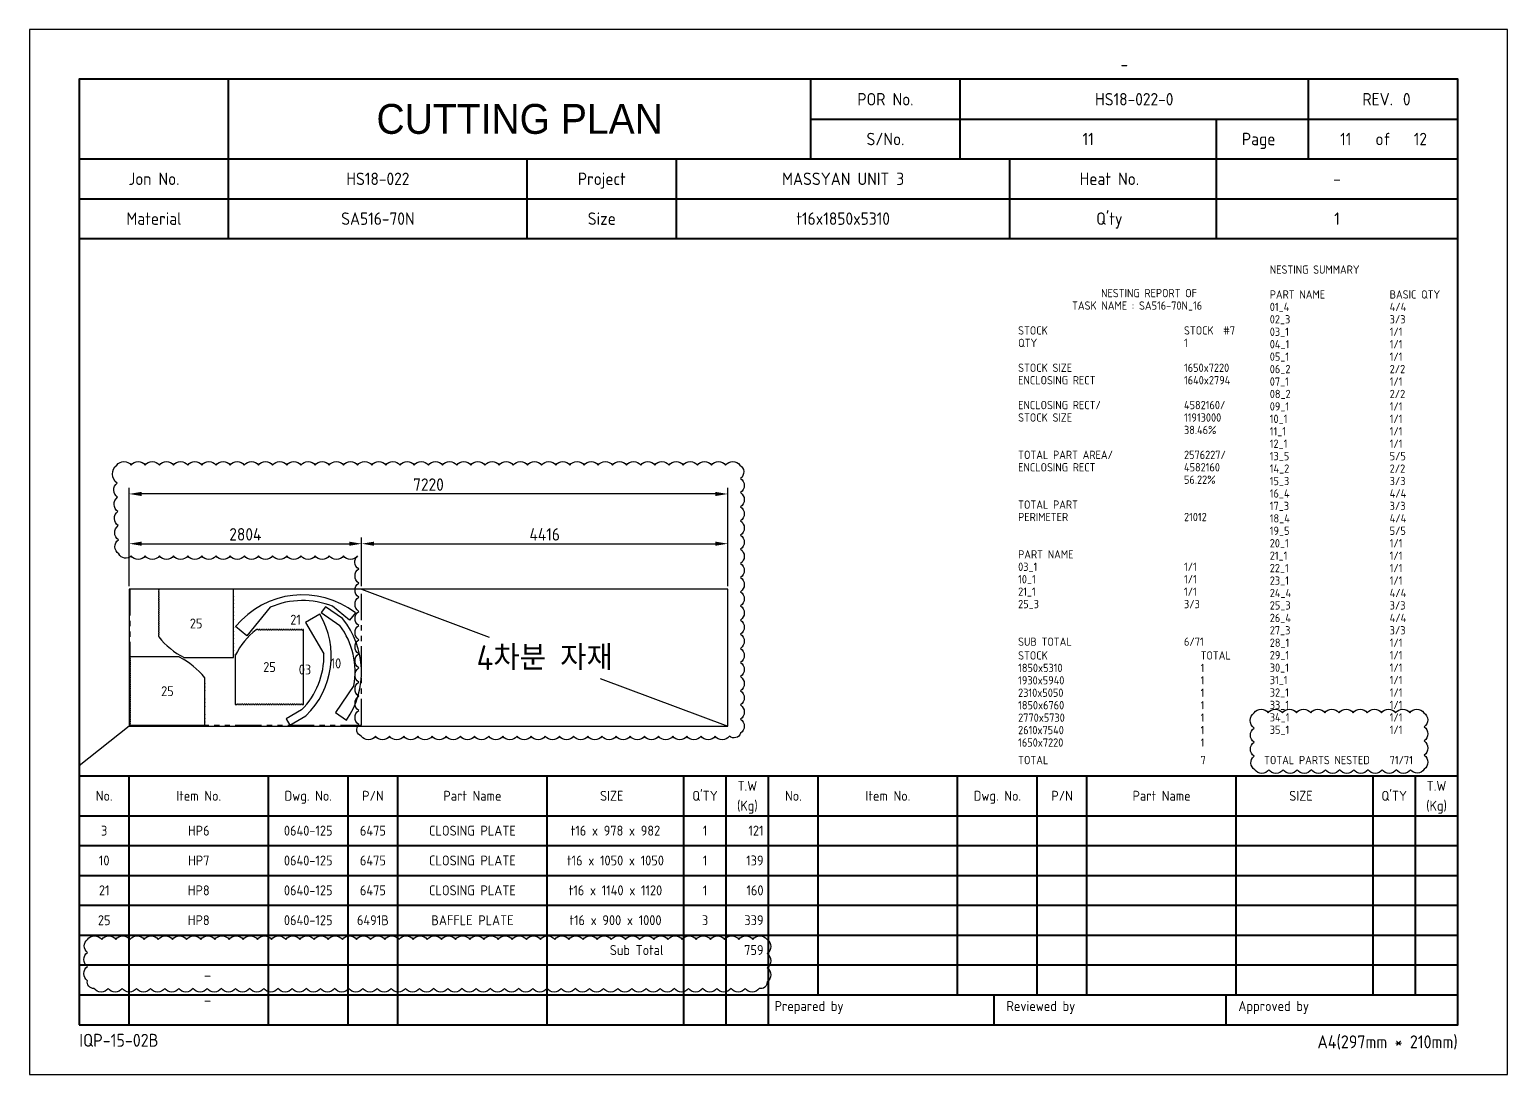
# Model space of a CAD drawing. Header units: millimetres. Extents: x -47360 to 661737, y -45870 to 354580.
# Drawn here: x 420000 to 437820, y 20000 to 32600 of the extents above; entities that cross this region are included whole.
import ezdxf
from ezdxf.enums import TextEntityAlignment as Align

# ---------------------------------------------------------------- set-up
doc = ezdxf.new("R2010")
doc.units = ezdxf.units.MM
doc.header["$LTSCALE"] = 10
doc.linetypes.add('PHANTOM', pattern=[63.5, 31.75, -6.35, 6.35, -6.35, 6.35, -6.35])
for name, color, linetype in [('$ENCL_RECT_RESERVED_LAYER$', 4, 'PHANTOM'), ('03_1__016X982X978', 7, 'Continuous'), ('10_1__016X1050X1050', 7, 'Continuous'), ('21_1__016X1140X1120', 7, 'Continuous'), ('25_3__016X1000X900', 7, 'Continuous'), ('PART-LABEL', 6, 'Continuous'), ('STOCK', 3, 'Continuous'), ('SUMMARY', 4, 'Continuous'), ('T', 2, 'Continuous')]:
    doc.layers.add(name, color=color, linetype=linetype)
doc.layers.add('PAGE', color=9, linetype='Continuous', plot=False)
doc.layers.add('TITLE', color=15, linetype='Continuous', lineweight=40)
doc.styles.get("Standard").update_dxf_attribs({"font": 'isocp2.shx', "bigfont": 'whgtxt.shx'})
doc.dimstyles.new('ISO-25', dxfattribs={"dimscale": 60, "dimtxt": 2.5, "dimasz": 2.5, "dimexe": 1.25, "dimexo": 0.625, "dimtad": 1, "dimdec": 0, "dimdsep": 46, "dimtxsty": 'Standard', "dimcen": 2.5, "dimclrt": 2, "dimadec": 0, "dimazin": 0, "dimtfac": 1, "dimtdec": 0, "dimtmove": 0, "dimatfit": 3, "dimfxl": 1, "dimarcsym": 0})

# ---------------------------------------------------------------- blocks, each defined once
blk = doc.blocks.new('CP00')
at = {"layer": 'PAGE'}
blk.add_line((20, 70), (10, 62), dxfattribs=at)
blk.add_lwpolyline([(0, 0), (297, 0), (297, 210), (0, 210)], close=True, dxfattribs=at)
at = {"layer": 'TITLE'}
for p, q in [((40, 184), (40, 200)), ((157, 184), (157, 200)), ((10, 184), (287, 184)), ((10, 168), (287, 168)), ((10, 60), (287, 60)), ((148.5, 16), (287, 16))]:
    blk.add_line(p, q, dxfattribs=at)
at = {"layer": 'TITLE', "color": 8}
for p, q in [((187, 184), (187, 200)), ((257, 184), (257, 192)), ((40, 168), (40, 184)), ((130, 168), (130, 184)), ((238.5, 168), (238.5, 184)), ((10, 176), (287, 176)), ((20, 10), (20, 60)), ((48, 10), (48, 60)), ((64, 10), (64, 60)), ((74, 10), (74, 60)), ((104, 10), (104, 60)), ((131.5, 10), (131.5, 60)), ((140, 10), (140, 60)), ((158.5, 16), (158.5, 60)), ((186.5, 16), (186.5, 60)), ((202.5, 16), (202.5, 60)), ((212.5, 16), (212.5, 60)), ((242.5, 16), (242.5, 60)), ((270, 16), (270, 60)), ((278.5, 16), (278.5, 60)), ((10, 52), (287, 52)), ((10, 46), (287, 46)), ((10, 40), (287, 40)), ((10, 34), (287, 34)), ((10, 28), (287, 28)), ((10, 22), (287, 22)), ((10, 16), (148.5, 16)), ((193.8, 16), (193.8, 10)), ((240.4, 16), (240.4, 10))]:
    blk.add_line(p, q, dxfattribs=at)
at = {"layer": 'TITLE', "color": 9}
for p, q in [((257, 192), (257, 200)), ((157, 192), (287, 192)), ((238.5, 184), (238.5, 192)), ((100, 168), (100, 184)), ((197, 168), (197, 184)), ((148.5, 10), (148.5, 60))]:
    blk.add_line(p, q, dxfattribs=at)
at = {"layer": 'TITLE', "color": 15}
blk.add_lwpolyline([(10, 10), (287, 10), (287, 200), (10, 200)], close=True, dxfattribs=at)
at = {"layer": 'PAGE', "color": 2}
blk.add_attdef('ATT_NESTINGPLANNO', text='', height=2.5, dxfattribs=at).set_placement((220, 203), align=Align.MIDDLE_CENTER)
for tag, p in [('ATT_OWNERITEMNO', (35, 7.09)), ('ATT_PARTNAME', (35, 2.09))]:
    blk.add_attdef(tag, text='', height=2.5, dxfattribs=at).set_placement(p, align=Align.MIDDLE_LEFT)
at = {"layer": 'TITLE', "color": 2}
for s, height, p in [('POR No.', 2.5, (172, 196)), ('S/No.', 2.5, (172, 188)), ('Page', 2.5, (247, 188)), ('of', 2.5, (272, 188)), ('Jon No.', 2.5, (25, 180)), ('Project', 2.5, (115, 180)), ('Heat No.', 2.5, (217, 180)), ('-', 2.5, (262.75, 180)), ('Material', 2.5, (25, 172)), ('Size', 2.5, (115, 172)), ("Q'ty", 2.5, (217, 172)), ('No.', 2, (15, 56)), ('Item No.', 2, (34, 56)), ('Dwg. No.', 2, (56, 56)), ('P/N', 2, (69, 56)), ('Part Name', 2, (89, 56)), ('SIZE', 2, (117, 56)), ("Q'TY", 2, (135.75, 56)), ('T.W', 2, (144.25, 58)), ('No.', 2, (153.5, 56)), ('Item No.', 2, (172.5, 56)), ('Dwg. No.', 2, (194.5, 56)), ('P/N', 2, (207.5, 56)), ('Part Name', 2, (227.5, 56)), ('SIZE', 2, (255.5, 56)), ("Q'TY", 2, (274.25, 56)), ('T.W', 2, (282.75, 58)), ('(Kg)', 2, (144.25, 54)), ('(Kg)', 2, (282.75, 54))]:
    blk.add_text(s, height=height, dxfattribs=at).set_placement(p, align=Align.MIDDLE_CENTER)
blk.add_text('REV.', height=2.5, dxfattribs=at).set_placement((274, 196), align=Align.MIDDLE_RIGHT)
blk.add_text('0', height=2.5, dxfattribs=at).set_placement((276, 196), align=Align.MIDDLE_LEFT)
for s, height, p in [('Prepared by', 2, (149.73, 12.75)), ('Reviewed by', 2, (196.33, 12.75)), ('Approved by', 2, (242.93, 12.75)), ('IQP-15-02B', 2.594, (10, 5.57))]:
    blk.add_text(s, height=height, dxfattribs=at).set_placement(p)
blk.add_text('A4(297mm * 210mm)', height=2.5936, dxfattribs=at).set_placement((287, 5.26), align=Align.RIGHT)
at = {"layer": 'TITLE', "color": 3, "insert": (98.5, 192), "char_height": 6, "width": 59.896, "attachment_point": 5}
blk.add_mtext('{\\fHYHeadLine-Medium|b0|i0|c129|p18;CUTTING PLAN}', dxfattribs=at)
at = {"layer": 'TITLE', "color": 2}
for tag, height, p in [('ATT_PORNO', 2.5, (222, 196)), ('ATT_CUTTINGPLANNO', 2.5, (212.75, 188)), ('ATT_PAGENO', 2.5, (264.5, 188)), ('ATT_PAGESUBTOTAL', 2.5, (279.5, 188)), ('ATT_WONO', 2.5, (70, 180)), ('ATT_PROJECT', 2.5, (163.5, 180)), ('ATT_PORWEIGHT', 2, (278.5, 89)), ('ATT_NETWEIGHT', 2, (278.5, 83)), ('ATT_SAVEWEIGHT', 2, (278.5, 77)), ('ATT_SCRAPWEIGHT', 2, (278.5, 71)), ('ATT_CUTTING', 2, (278.5, 65))]:
    blk.add_attdef(tag, text='', height=height, dxfattribs=at).set_placement(p, align=Align.MIDDLE_CENTER)
at = {"layer": 'TITLE', "color": 3}
for tag, p in [('ATT_MATERIAL', (70, 172)), ('ATT_SIZE', (163.5, 172)), ('ATT_QTY', (262.75, 172))]:
    blk.add_attdef(tag, text='', height=2.5, dxfattribs=at).set_placement(p, align=Align.MIDDLE_CENTER)
blk = doc.blocks.new('*D306')
at = {"color": 0, "lineweight": -2, "transparency": 16777216}
for p, q in [((421200, 25888), (421200, 26475)), ((421350, 26400), (423854, 26400)), ((424004, 25888), (424004, 26475))]:
    blk.add_line(p, q, dxfattribs=at)
at = {"color": 0, "transparency": 16777216}
for points in [[(421350, 26425), (421350, 26375), (421200, 26400)], [(423854, 26425), (423854, 26375), (424004, 26400)]]:
    blk.add_solid(points, dxfattribs=at)
at = {"layer": 'Defpoints', "color": 0, "transparency": 16777216}
for p in [(424004, 26400), (421200, 25850), (424004, 25850)]:
    blk.add_point(p, dxfattribs=at)
at = {"color": 2, "transparency": 16777216, "insert": (422602, 26513), "char_height": 150, "attachment_point": 5}
blk.add_mtext('2804', dxfattribs=at)
blk = doc.blocks.new('*D307')
at = {"color": 0, "lineweight": -2, "transparency": 16777216}
for p, q in [((424003.80609, 25887.5), (424003.80609, 26475)), ((424153.80609, 26400), (428270, 26400)), ((428420, 25887.5), (428420, 26475))]:
    blk.add_line(p, q, dxfattribs=at)
at = {"color": 0, "transparency": 16777216}
for points in [[(424153.80609, 26425), (424153.80609, 26375), (424003.80609, 26400)], [(428270, 26425), (428270, 26375), (428420, 26400)]]:
    blk.add_solid(points, dxfattribs=at)
at = {"layer": 'Defpoints', "color": 0, "transparency": 16777216}
for p in [(428420, 26400), (424003.80609, 25850), (428420, 25850)]:
    blk.add_point(p, dxfattribs=at)
at = {"color": 2, "transparency": 16777216, "insert": (426211.903045, 26512.5), "char_height": 150, "attachment_point": 5}
blk.add_mtext('4416', dxfattribs=at)
blk = doc.blocks.new('*D308')
at = {"color": 0, "lineweight": -2, "transparency": 16777216}
for p, q in [((421200, 25888), (421200, 27075)), ((428270, 27000), (421350, 27000)), ((428420, 25888), (428420, 27075))]:
    blk.add_line(p, q, dxfattribs=at)
at = {"color": 0, "transparency": 16777216}
for points in [[(421350, 27025), (421350, 26975), (421200, 27000)], [(428270, 27025), (428270, 26975), (428420, 27000)]]:
    blk.add_solid(points, dxfattribs=at)
at = {"layer": 'Defpoints', "color": 0, "transparency": 16777216}
for p in [(421200, 27000), (421200, 25850), (428420, 25850)]:
    blk.add_point(p, dxfattribs=at)
at = {"color": 2, "transparency": 16777216, "insert": (424810, 27113), "char_height": 150, "attachment_point": 5}
blk.add_mtext('7220', dxfattribs=at)

msp = doc.modelspace()

# ---------------------------------------------------------------- linework, layer by layer
at = {"layer": '$ENCL_RECT_RESERVED_LAYER$'}
msp.add_lwpolyline([(421210, 24210), (424003.81, 24210), (424003.81, 25850), (421210, 25850)], close=True, dxfattribs=at)
for p, q in [((424003.81, 25850), (425542.78, 25275)), ((426881.02, 24775), (428420, 24200))]:
    msp.add_line(p, q)
at = {"color": 1}
for points in [[(421053.35, 27347.66, -0.52056705), (421224.05, 27347.66, -0.52056705), (421394.75, 27347.66, -0.52056705), (421565.45, 27347.66, -0.52056705), (421736.15, 27347.66, -0.52056705), (421906.85, 27347.66, -0.52056705), (422077.55, 27347.66, -0.52056705), (422248.25, 27347.66, -0.52056705), (422418.95, 27347.66, -0.52056705), (422589.65, 27347.66, -0.52056705), (422760.34, 27347.66, -0.52056705), (422931.04, 27347.66, -0.52056705), (423101.74, 27347.66, -0.52056705), (423272.44, 27347.66, -0.52056705), (423443.14, 27347.66, -0.52056705), (423613.84, 27347.66, -0.52056705), (423784.54, 27347.66, -0.52056705), (423955.24, 27347.66, -0.52056705), (424125.94, 27347.66, -0.52056705), (424296.64, 27347.66, -0.52056705), (424467.34, 27347.66, -0.52056705), (424638.03, 27347.66, -0.52056705), (424808.73, 27347.66, -0.52056705), (424979.43, 27347.66, -0.52056705), (425150.13, 27347.66, -0.52056705), (425320.83, 27347.66, -0.52056705), (425491.53, 27347.66, -0.52056705), (425662.23, 27347.66, -0.52056705), (425832.93, 27347.66, -0.52056705), (426003.63, 27347.66, -0.52056705), (426174.33, 27347.66, -0.52056705), (426345.02, 27347.66, -0.52056705), (426515.72, 27347.66, -0.52056705), (426686.42, 27347.66, -0.52056705), (426857.12, 27347.66, -0.52056705), (427027.82, 27347.66, -0.52056705), (427198.52, 27347.66, -0.52056705), (427369.22, 27347.66, -0.52056705), (427539.92, 27347.66, -0.52056705), (427710.62, 27347.66, -0.52056705), (427881.32, 27347.66, -0.52056705), (428052.02, 27347.66, -0.52056705), (428222.71, 27347.66, -0.52056705), (428393.41, 27347.66, -0.52056705), (428564.11, 27347.66, -0.52056705), (428573.8, 27186.65, -0.52056705), (428573.8, 27015.95, -0.52056705), (428573.8, 26845.25, -0.52056705), (428573.8, 26674.55, -0.52056705), (428573.8, 26503.85, -0.52056705), (428573.8, 26333.15, -0.52056705), (428573.8, 26162.45, -0.52056705), (428573.8, 25991.76, -0.52056705), (428573.8, 25821.06, -0.52056705), (428573.8, 25650.36, -0.52056705), (428573.8, 25479.66, -0.52056705), (428573.8, 25308.96, -0.52056705), (428573.8, 25138.26, -0.52056705), (428573.8, 24967.56, -0.52056705), (428573.8, 24796.86, -0.52056705), (428573.8, 24626.16, -0.52056705), (428573.8, 24455.46, -0.52056705), (428573.8, 24284.76, -0.52056705), (428573.8, 24114.07, -0.52056705), (428438.17, 24079, -0.52056705), (428267.47, 24079, -0.52056705), (428096.77, 24079, -0.52056705), (427926.07, 24079, -0.52056705), (427755.37, 24079, -0.52056705), (427584.67, 24079, -0.52056705), (427413.97, 24079, -0.52056705), (427243.27, 24079, -0.52056705), (427072.57, 24079, -0.52056705), (426901.87, 24079, -0.52056705), (426731.18, 24079, -0.52056705), (426560.48, 24079, -0.52056705), (426389.78, 24079, -0.52056705), (426219.08, 24079, -0.52056705), (426048.38, 24079, -0.52056705), (425877.68, 24079, -0.52056705), (425706.98, 24079, -0.52056705), (425536.28, 24079, -0.52056705), (425365.58, 24079, -0.52056705), (425194.88, 24079, -0.52056705), (425024.19, 24079, -0.52056705), (424853.49, 24079, -0.52056705), (424682.79, 24079, -0.52056705), (424512.09, 24079, -0.52056705), (424341.39, 24079, -0.52056705), (424170.69, 24079, -0.52056705), (423999.99, 24079, -0.52056705), (423968.72, 24218.43, -0.52056705), (423968.72, 24389.12, -0.52056705), (423968.72, 24559.82, -0.52056705), (423968.72, 24730.52, -0.52056705), (423968.72, 24901.22, -0.52056705), (423968.72, 25071.92, -0.52056705), (423968.72, 25242.62, -0.52056705), (423968.72, 25413.32, -0.52056705), (423968.72, 25584.02, -0.52056705), (423968.72, 25754.72, -0.52056705), (423968.72, 25925.42, -0.52056705), (423968.72, 26096.12, -0.52056705), (423955.55, 26253.64, -0.52056705), (423784.85, 26253.64, -0.52056705), (423614.15, 26253.64, -0.52056705), (423443.45, 26253.64, -0.52056705), (423272.75, 26253.64, -0.52056705), (423102.05, 26253.64, -0.52056705), (422931.35, 26253.64, -0.52056705), (422760.65, 26253.64, -0.52056705), (422589.96, 26253.64, -0.52056705), (422419.26, 26253.64, -0.52056705), (422248.56, 26253.64, -0.52056705), (422077.86, 26253.64, -0.52056705), (421907.16, 26253.64, -0.52056705), (421736.46, 26253.64, -0.52056705), (421565.76, 26253.64, -0.52056705), (421395.06, 26253.64, -0.52056705), (421224.36, 26253.64, -0.52056705), (421076.28, 26276.75, -0.52056705), (421072.63, 26447.41, -0.52056705), (421068.97, 26618.07, -0.52056705), (421065.32, 26788.73, -0.52056705), (421061.67, 26959.39, -0.52056705), (421058.01, 27130.05, -0.52056705)], [(434764.79, 24360.27, -0.52056705), (434935.49, 24360.27, -0.52056705), (435106.19, 24360.27, -0.52056705), (435276.89, 24360.27, -0.52056705), (435447.59, 24360.27, -0.52056705), (435618.29, 24360.27, -0.52056705), (435788.99, 24360.27, -0.52056705), (435959.69, 24360.27, -0.52056705), (436130.38, 24360.27, -0.52056705), (436301.08, 24360.27, -0.52056705), (436471.78, 24360.27, -0.52056705), (436642.48, 24360.27, -0.52056705), (436813.18, 24360.27, -0.52056705), (436815.5, 24191.9, -0.52056705), (436815.5, 24021.2, -0.52056705), (436815.5, 23850.5, -0.52056705), (436815.5, 23679.8, -0.52056705), (436650.77, 23673.84, -0.52056705), (436480.07, 23673.84, -0.52056705), (436309.37, 23673.84, -0.52056705), (436138.67, 23673.84, -0.52056705), (435967.97, 23673.84, -0.52056705), (435797.27, 23673.84, -0.52056705), (435626.57, 23673.84, -0.52056705), (435455.87, 23673.84, -0.52056705), (435285.17, 23673.84, -0.52056705), (435114.47, 23673.84, -0.52056705), (434943.78, 23673.84, -0.52056705), (434773.08, 23673.84, -0.52056705), (434764.79, 23836.26, -0.52056705), (434764.79, 24006.96, -0.52056705), (434764.79, 24177.65, -0.52056705)], [(420698.84, 21627.59, -0.52056705), (420869.54, 21627.59, -0.52056705), (421040.24, 21627.59, -0.52056705), (421210.94, 21627.59, -0.52056705), (421381.64, 21627.59, -0.52056705), (421552.34, 21627.59, -0.52056705), (421723.04, 21627.59, -0.52056705), (421893.74, 21627.59, -0.52056705), (422064.44, 21627.59, -0.52056705), (422235.13, 21627.59, -0.52056705), (422405.83, 21627.59, -0.52056705), (422576.53, 21627.59, -0.52056705), (422747.23, 21627.59, -0.52056705), (422917.93, 21627.59, -0.52056705), (423088.63, 21627.59, -0.52056705), (423259.33, 21627.59, -0.52056705), (423430.03, 21627.59, -0.52056705), (423600.73, 21627.59, -0.52056705), (423771.43, 21627.59, -0.52056705), (423942.13, 21627.59, -0.52056705), (424112.82, 21627.59, -0.52056705), (424283.52, 21627.59, -0.52056705), (424454.22, 21627.59, -0.52056705), (424624.92, 21627.59, -0.52056705), (424795.62, 21627.59, -0.52056705), (424966.32, 21627.59, -0.52056705), (425137.02, 21627.59, -0.52056705), (425307.72, 21627.59, -0.52056705), (425478.42, 21627.59, -0.52056705), (425649.12, 21627.59, -0.52056705), (425819.82, 21627.59, -0.52056705), (425990.51, 21627.59, -0.52056705), (426161.21, 21627.59, -0.52056705), (426331.91, 21627.59, -0.52056705), (426502.61, 21627.59, -0.52056705), (426673.31, 21627.59, -0.52056705), (426844.01, 21627.59, -0.52056705), (427014.71, 21627.59, -0.52056705), (427185.41, 21627.59, -0.52056705), (427356.11, 21627.59, -0.52056705), (427526.81, 21627.59, -0.52056705), (427697.5, 21627.59, -0.52056705), (427868.2, 21627.59, -0.52056705), (428038.9, 21627.59, -0.52056705), (428209.6, 21627.59, -0.52056705), (428380.3, 21627.59, -0.52056705), (428551, 21627.59, -0.52056705), (428721.7, 21627.59, -0.52056705), (428892.13, 21627.32, -0.52056705), (428892.13, 21456.62, -0.52056705), (428892.13, 21285.92, -0.52056705), (428892.13, 21115.22, -0.52056705), (428799.28, 21037.38, -0.52056705), (428628.58, 21037.38, -0.52056705), (428457.88, 21037.38, -0.52056705), (428287.18, 21037.38, -0.52056705), (428116.48, 21037.38, -0.52056705), (427945.78, 21037.38, -0.52056705), (427775.08, 21037.38, -0.52056705), (427604.38, 21037.38, -0.52056705), (427433.68, 21037.38, -0.52056705), (427262.98, 21037.38, -0.52056705), (427092.29, 21037.38, -0.52056705), (426921.59, 21037.38, -0.52056705), (426750.89, 21037.38, -0.52056705), (426580.19, 21037.38, -0.52056705), (426409.49, 21037.38, -0.52056705), (426238.79, 21037.38, -0.52056705), (426068.09, 21037.38, -0.52056705), (425897.39, 21037.38, -0.52056705), (425726.69, 21037.38, -0.52056705), (425555.99, 21037.38, -0.52056705), (425385.3, 21037.38, -0.52056705), (425214.6, 21037.38, -0.52056705), (425043.9, 21037.38, -0.52056705), (424873.2, 21037.38, -0.52056705), (424702.5, 21037.38, -0.52056705), (424531.8, 21037.38, -0.52056705), (424361.1, 21037.38, -0.52056705), (424190.4, 21037.38, -0.52056705), (424019.7, 21037.38, -0.52056705), (423849, 21037.38, -0.52056705), (423678.3, 21037.38, -0.52056705), (423507.61, 21037.38, -0.52056705), (423336.91, 21037.38, -0.52056705), (423166.21, 21037.38, -0.52056705), (422995.51, 21037.38, -0.52056705), (422824.81, 21037.38, -0.52056705), (422654.11, 21037.38, -0.52056705), (422483.41, 21037.38, -0.52056705), (422312.71, 21037.38, -0.52056705), (422142.01, 21037.38, -0.52056705), (421971.31, 21037.38, -0.52056705), (421800.61, 21037.38, -0.52056705), (421629.92, 21037.38, -0.52056705), (421459.22, 21037.38, -0.52056705), (421288.52, 21037.38, -0.52056705), (421117.82, 21037.38, -0.52056705), (420947.12, 21037.38, -0.52056705), (420776.42, 21037.38, -0.52056705), (420698.84, 21130.5, -0.52056705), (420698.84, 21301.2, -0.52056705), (420698.84, 21471.9, -0.52056705)]]:
    msp.add_lwpolyline(points, format="xyb", close=True, dxfattribs=at)
at = {"layer": '03_1__016X982X978'}
for p, q in [((423501.49, 25551.7), (423328.64, 25451.87)), ((423328.64, 25451.87), (423549.02, 25070.27)), ((423280.47, 24396.09), (423096.11, 24289.62)), ((423096.11, 24289.62), (423139.99, 24213.64)), ((423139.99, 24213.64), (423331.97, 24324.51))]:
    msp.add_line(p, q, dxfattribs=at)
for centre, radius, start, end in [((422627.86, 25047.08), 1008.9, 314.258752, 30.011265), ((422627.32, 25046.84), 922, 315.105852, 1.456393)]:
    msp.add_arc(centre, radius, start, end, dxfattribs=at)
at = {"layer": '10_1__016X1050X1050'}
for points in [[(423774.22, 25496.19), (423566.55, 25640.6), (423516.98, 25569.31), (423742.53, 25412.47)], [(423911.65, 24688.19), (423687.82, 24366.29), (423820.84, 24273.79)]]:
    msp.add_lwpolyline(points, dxfattribs=at)
for centre, radius, start, end in [((422986.47, 24854.06), 1016.31, 325.182938, 39.185501), ((422986.4, 24854.03), 940, 349.838645, 36.447952)]:
    msp.add_arc(centre, radius, start, end, dxfattribs=at)
at = {"layer": '21_1__016X1140X1120'}
for points in [[(422902.79, 25633.89), (422621.5, 25289.48), (422484.86, 25401.07)], [(423929.51, 25565.96), (423858.12, 25478.54), (423654.35, 25644.96)]]:
    msp.add_lwpolyline(points, dxfattribs=at)
for centre, radius, start, end in [((423291.81, 24742.09), 1041.83, 52.258792, 140.763543), ((423291.79, 24742.04), 973, 68.122724, 113.565453)]:
    msp.add_arc(centre, radius, start, end, dxfattribs=at)
at = {"layer": '25_3__016X1000X900'}
for p, q in [((422460.79, 25850), (421556.16, 25850)), ((421556.16, 25850), (421556.16, 25843.96)), ((422460.79, 25832.85), (422460.79, 25850)), ((421556.16, 25831.96), (421556.16, 25821.74)), ((421556.16, 25809.74), (421556.16, 25799.51)), ((421556.16, 25787.51), (421556.16, 25777.29)), ((421556.16, 25765.29), (421556.16, 25755.06)), ((421556.16, 25743.06), (421556.16, 25732.84)), ((421556.16, 25720.84), (421556.16, 25710.61)), ((421556.16, 25698.61), (421556.16, 25688.39)), ((421556.16, 25676.39), (421556.16, 25666.16)), ((422460.79, 25810.62), (422460.79, 25820.85)), ((422460.79, 25788.4), (422460.79, 25798.62)), ((422460.79, 25766.17), (422460.79, 25776.4)), ((422460.79, 25743.95), (422460.79, 25754.17)), ((422460.79, 25721.72), (422460.79, 25731.95)), ((422460.79, 25699.5), (422460.79, 25709.72)), ((422460.79, 25677.27), (422460.79, 25687.5)), ((422460.79, 25655.05), (422460.79, 25665.27)), ((421556.16, 25654.16), (421556.16, 25643.94)), ((421556.16, 25631.94), (421556.16, 25621.71)), ((421556.16, 25609.71), (421556.16, 25599.49)), ((421556.16, 25587.49), (421556.16, 25577.26)), ((421556.16, 25565.26), (421556.16, 25555.04)), ((421556.16, 25543.04), (421556.16, 25532.81)), ((421556.16, 25520.81), (421556.16, 25510.59)), ((421556.16, 25498.59), (421556.16, 25488.36)), ((422460.79, 25632.82), (422460.79, 25643.05)), ((422460.79, 25610.6), (422460.79, 25620.82)), ((422460.79, 25588.37), (422460.79, 25598.6)), ((422460.79, 25566.15), (422460.79, 25576.37)), ((422460.79, 25543.92), (422460.79, 25554.15)), ((422460.79, 25521.7), (422460.79, 25531.92)), ((422460.79, 25499.47), (422460.79, 25509.7)), ((422460.79, 25477.25), (422460.79, 25487.47)), ((421556.16, 25476.36), (421556.16, 25466.14)), ((421556.16, 25454.14), (421556.16, 25443.91)), ((421556.16, 25431.91), (421556.16, 25421.69)), ((421556.16, 25409.69), (421556.16, 25399.46)), ((421556.16, 25387.46), (421556.16, 25377.24)), ((421556.16, 25365.24), (421556.16, 25355.01)), ((421556.16, 25343.01), (421556.16, 25332.79)), ((421556.16, 25320.79), (421556.16, 25310.56)), ((422460.79, 25455.02), (422460.79, 25465.25)), ((422460.79, 25432.8), (422460.79, 25443.02)), ((422460.79, 25410.57), (422460.79, 25420.8)), ((422460.79, 25388.35), (422460.79, 25398.57)), ((422460.79, 25366.12), (422460.79, 25376.35)), ((422460.79, 25343.9), (422460.79, 25354.12)), ((422460.79, 25321.67), (422460.79, 25331.9)), ((422460.79, 25299.45), (422460.79, 25309.67)), ((422753.53, 25364.9), (422738.42, 25364.9)), ((422775.76, 25364.9), (422765.53, 25364.9)), ((422797.98, 25364.9), (422787.76, 25364.9)), ((422820.21, 25364.9), (422809.98, 25364.9)), ((422842.43, 25364.9), (422832.21, 25364.9)), ((422864.66, 25364.9), (422854.43, 25364.9)), ((422886.88, 25364.9), (422876.66, 25364.9)), ((422909.11, 25364.9), (422898.88, 25364.9)), ((422931.33, 25364.9), (422921.11, 25364.9)), ((422953.56, 25364.9), (422943.33, 25364.9)), ((422975.78, 25364.9), (422965.56, 25364.9)), ((422998.01, 25364.9), (422987.78, 25364.9)), ((423020.23, 25364.9), (423010.01, 25364.9)), ((423042.46, 25364.9), (423032.23, 25364.9)), ((423064.68, 25364.9), (423054.46, 25364.9)), ((423086.91, 25364.9), (423076.68, 25364.9)), ((423109.13, 25364.9), (423098.91, 25364.9)), ((423131.36, 25364.9), (423121.13, 25364.9)), ((423153.58, 25364.9), (423143.36, 25364.9)), ((423175.81, 25364.9), (423165.58, 25364.9)), ((423198.03, 25364.9), (423187.81, 25364.9)), ((423220.26, 25364.9), (423210.03, 25364.9)), ((423242.48, 25364.9), (423232.26, 25364.9)), ((423264.71, 25364.9), (423254.48, 25364.9)), ((423286.93, 25364.9), (423276.71, 25364.9)), ((423304.97, 25364.9), (423298.93, 25364.9)), ((423304.97, 24460.27), (423304.97, 25364.9)), ((421556.16, 25298.56), (421556.16, 25283.45)), ((422460.79, 25277.22), (422460.79, 25287.45)), ((422460.79, 25255), (422460.79, 25265.22)), ((422460.79, 25232.77), (422460.79, 25243)), ((422460.79, 25210.55), (422460.79, 25220.77)), ((422460.79, 25188.32), (422460.79, 25198.55)), ((422460.79, 25166.1), (422460.79, 25176.32)), ((422460.79, 25143.87), (422460.79, 25154.1)), ((422460.79, 25121.65), (422460.79, 25131.87)), ((421802.82, 25034.18), (421210, 25034.18)), ((421210, 25034.18), (421210, 25017.03)), ((421210, 25005.03), (421210, 24994.8)), ((421210, 24982.8), (421210, 24972.58)), ((421210, 24960.58), (421210, 24950.35)), ((421867.97, 25025.82), (422460.79, 25025.82)), ((422460.79, 25099.42), (422460.79, 25109.65)), ((422460.79, 25077.2), (422460.79, 25087.42)), ((422460.79, 25054.97), (422460.79, 25065.2)), ((422460.79, 25025.82), (422460.79, 25042.97)), ((422480.79, 25053.09), (422480.79, 24460.27)), ((421210, 24938.35), (421210, 24928.13)), ((421210, 24916.13), (421210, 24905.9)), ((421210, 24893.9), (421210, 24883.68)), ((421210, 24871.68), (421210, 24861.45)), ((421210, 24849.45), (421210, 24839.23)), ((421210, 24827.23), (421210, 24817)), ((421210, 24805), (421210, 24794.78)), ((421210, 24782.78), (421210, 24772.55)), ((422114.63, 24761.44), (422114.63, 24776.55)), ((421210, 24760.55), (421210, 24750.33)), ((421210, 24738.33), (421210, 24728.1)), ((421210, 24716.1), (421210, 24705.88)), ((421210, 24693.88), (421210, 24683.65)), ((421210, 24671.65), (421210, 24661.43)), ((421210, 24649.43), (421210, 24639.2)), ((421210, 24627.2), (421210, 24616.98)), ((421210, 24604.98), (421210, 24594.75)), ((422114.63, 24739.21), (422114.63, 24749.44)), ((422114.63, 24716.99), (422114.63, 24727.21)), ((422114.63, 24694.76), (422114.63, 24704.99)), ((422114.63, 24672.54), (422114.63, 24682.76)), ((422114.63, 24650.31), (422114.63, 24660.54)), ((422114.63, 24628.09), (422114.63, 24638.31)), ((422114.63, 24605.86), (422114.63, 24616.09)), ((422114.63, 24583.64), (422114.63, 24593.86)), ((421210, 24582.75), (421210, 24572.53)), ((421210, 24560.53), (421210, 24550.3)), ((421210, 24538.3), (421210, 24528.08)), ((421210, 24516.08), (421210, 24505.85)), ((421210, 24493.85), (421210, 24483.63)), ((421210, 24471.63), (421210, 24461.4)), ((421210, 24449.4), (421210, 24439.18)), ((421210, 24427.18), (421210, 24416.95)), ((422114.63, 24561.41), (422114.63, 24571.64)), ((422114.63, 24539.19), (422114.63, 24549.41)), ((422114.63, 24516.96), (422114.63, 24527.19)), ((422114.63, 24494.74), (422114.63, 24504.96)), ((422114.63, 24472.51), (422114.63, 24482.74)), ((422114.63, 24450.29), (422114.63, 24460.51)), ((422114.63, 24428.06), (422114.63, 24438.29)), ((422114.63, 24405.84), (422114.63, 24416.06)), ((422480.79, 24460.27), (422497.94, 24460.27)), ((422509.94, 24460.27), (422520.17, 24460.27)), ((422532.17, 24460.27), (422542.39, 24460.27)), ((422554.39, 24460.27), (422564.62, 24460.27)), ((422576.62, 24460.27), (422586.84, 24460.27)), ((422598.84, 24460.27), (422609.07, 24460.27)), ((422621.07, 24460.27), (422631.29, 24460.27)), ((422643.29, 24460.27), (422653.52, 24460.27)), ((422665.52, 24460.27), (422675.74, 24460.27)), ((422687.74, 24460.27), (422697.97, 24460.27)), ((422709.97, 24460.27), (422720.19, 24460.27)), ((422732.19, 24460.27), (422742.42, 24460.27)), ((422754.42, 24460.27), (422764.64, 24460.27)), ((422776.64, 24460.27), (422786.87, 24460.27)), ((422798.87, 24460.27), (422809.09, 24460.27)), ((422821.09, 24460.27), (422831.32, 24460.27)), ((422843.32, 24460.27), (422853.54, 24460.27)), ((422865.54, 24460.27), (422875.77, 24460.27)), ((422887.77, 24460.27), (422897.99, 24460.27)), ((422909.99, 24460.27), (422920.22, 24460.27)), ((422932.22, 24460.27), (422942.44, 24460.27)), ((422954.44, 24460.27), (422964.67, 24460.27)), ((422976.67, 24460.27), (422986.89, 24460.27)), ((422998.89, 24460.27), (423009.12, 24460.27)), ((423021.12, 24460.27), (423031.34, 24460.27)), ((423043.34, 24460.27), (423053.57, 24460.27)), ((423065.57, 24460.27), (423075.79, 24460.27)), ((423087.79, 24460.27), (423098.02, 24460.27)), ((423110.02, 24460.27), (423120.24, 24460.27)), ((423132.24, 24460.27), (423142.47, 24460.27)), ((423154.47, 24460.27), (423164.69, 24460.27)), ((423176.69, 24460.27), (423186.92, 24460.27)), ((423198.92, 24460.27), (423209.14, 24460.27)), ((423221.14, 24460.27), (423231.37, 24460.27)), ((423243.37, 24460.27), (423253.59, 24460.27)), ((423265.59, 24460.27), (423275.82, 24460.27)), ((423287.82, 24460.27), (423304.97, 24460.27)), ((421210, 24404.95), (421210, 24394.73)), ((421210, 24382.73), (421210, 24372.5)), ((421210, 24360.5), (421210, 24350.28)), ((421210, 24338.28), (421210, 24328.05)), ((421210, 24316.05), (421210, 24305.83)), ((421210, 24293.83), (421210, 24283.6)), ((421210, 24271.6), (421210, 24261.38)), ((421210, 24249.38), (421210, 24239.15)), ((422114.63, 24383.61), (422114.63, 24393.84)), ((422114.63, 24361.39), (422114.63, 24371.61)), ((422114.63, 24339.16), (422114.63, 24349.39)), ((422114.63, 24316.94), (422114.63, 24327.16)), ((422114.63, 24294.71), (422114.63, 24304.94)), ((422114.63, 24272.49), (422114.63, 24282.71)), ((422114.63, 24250.26), (422114.63, 24260.49)), ((422114.63, 24228.04), (422114.63, 24238.26)), ((421210, 24227.15), (421210, 24210)), ((421210, 24210), (422114.63, 24210)), ((422114.63, 24210), (422114.63, 24216.04))]:
    msp.add_line(p, q, dxfattribs=at)
for centre, radius, start, end in [((421556.16, 25837.96), 6, 270, 90), ((421556.16, 25815.74), 6, 269.999812, 90.000188), ((421556.16, 25793.51), 6, 269.999624, 90.000376), ((421556.16, 25771.29), 6, 269.999436, 90.000564), ((421556.16, 25749.06), 6, 269.999248, 90.000752), ((421556.16, 25726.84), 6, 269.99906, 90.00094), ((421556.16, 25704.61), 6, 269.998872, 90.001128), ((421556.16, 25682.39), 6, 269.998684, 90.001316), ((421556.16, 25660.16), 6, 269.998496, 90.001504), ((422460.79, 25826.85), 6, 90, 270), ((422460.79, 25804.62), 6, 89.999812, 270.000188), ((422460.79, 25782.4), 6, 89.999624, 270.000376), ((422460.79, 25760.17), 6, 89.999436, 270.000564), ((422460.79, 25737.95), 6, 89.999248, 270.000752), ((422460.79, 25715.72), 6, 89.99906, 270.00094), ((422460.79, 25693.5), 6, 89.998872, 270.001128), ((422460.79, 25671.27), 6, 89.998684, 270.001316), ((421556.16, 25637.94), 6, 269.998308, 90.001692), ((421556.16, 25615.71), 6, 269.99812, 90.00188), ((421556.16, 25593.49), 6, 269.997932, 90.002068), ((421556.16, 25571.26), 6, 269.997744, 90.002256), ((421556.16, 25549.04), 6, 269.997556, 90.002444), ((421556.16, 25526.81), 6, 269.997368, 90.002632), ((421556.16, 25504.59), 6, 269.99718, 90.00282), ((421556.16, 25482.36), 6, 269.996992, 90.003008), ((422460.79, 25649.05), 6, 89.998496, 270.001504), ((422460.79, 25626.82), 6, 89.998308, 270.001692), ((422460.79, 25604.6), 6, 89.99812, 270.00188), ((422460.79, 25582.37), 6, 89.997932, 270.002068), ((422460.79, 25560.15), 6, 89.997744, 270.002256), ((422460.79, 25537.92), 6, 89.997556, 270.002444), ((422460.79, 25515.7), 6, 89.997368, 270.002632), ((422460.79, 25493.47), 6, 89.99718, 270.00282), ((421556.16, 25460.14), 6, 269.996803, 90.003197), ((421556.16, 25437.91), 6, 269.996615, 90.003385), ((421556.16, 25415.69), 6, 269.996427, 90.003573), ((421556.16, 25393.46), 6, 269.996239, 90.003761), ((421556.16, 25371.24), 6, 269.996051, 90.003949), ((421556.16, 25349.01), 6, 269.995863, 90.004137), ((421556.16, 25326.79), 6, 269.998684, 90.001316), ((421556.16, 25304.56), 6, 270.001504, 89.998496), ((422460.79, 25471.25), 6, 89.996992, 270.003008), ((422460.79, 25449.02), 6, 89.996803, 270.003197), ((422460.79, 25426.8), 6, 89.996615, 270.003385), ((422460.79, 25404.57), 6, 89.996427, 270.003573), ((422460.79, 25382.35), 6, 89.996239, 270.003761), ((422460.79, 25360.12), 6, 89.996051, 270.003949), ((422460.79, 25337.9), 6, 89.998872, 270.001128), ((422460.79, 25315.67), 6, 89.998684, 270.001316), ((423334.23, 24614.25), 961, 128.890655, 152.45642), ((422738.42, 25352.9), 12, 90, 128.890655), ((422759.53, 25364.9), 6, 180.001504, 359.998496), ((422781.76, 25364.9), 6, 179.998684, 0.001316), ((422803.98, 25364.9), 6, 179.995863, 0.004137), ((422826.21, 25364.9), 6, 179.996051, 0.003949), ((422848.43, 25364.9), 6, 179.996239, 0.003761), ((422870.66, 25364.9), 6, 179.996427, 0.003573), ((422892.88, 25364.9), 6, 179.996615, 0.003385), ((422915.11, 25364.9), 6, 179.996803, 0.003197), ((422937.33, 25364.9), 6, 179.996992, 0.003008), ((422959.56, 25364.9), 6, 179.99718, 0.00282), ((422981.78, 25364.9), 6, 179.997368, 0.002632), ((423004.01, 25364.9), 6, 179.997556, 0.002444), ((423026.23, 25364.9), 6, 179.997744, 0.002256), ((423048.46, 25364.9), 6, 179.997932, 0.002068), ((423070.68, 25364.9), 6, 179.99812, 0.00188), ((423092.91, 25364.9), 6, 179.998308, 0.001692), ((423115.13, 25364.9), 6, 179.998496, 0.001504), ((423137.36, 25364.9), 6, 179.998684, 0.001316), ((423159.58, 25364.9), 6, 179.998872, 0.001128), ((423181.81, 25364.9), 6, 179.99906, 0.00094), ((423204.03, 25364.9), 6, 179.999248, 0.000752), ((423226.26, 25364.9), 6, 179.999436, 0.000564), ((423248.48, 25364.9), 6, 179.999624, 0.000376), ((423270.71, 25364.9), 6, 179.999812, 0.000188), ((423292.93, 25364.9), 6, 180, 0), ((421568.16, 25283.45), 12, 180, 218.890655), ((422306.81, 25879.26), 961, 218.890655, 242.45642), ((422460.79, 25293.45), 6, 89.998496, 270.001504), ((422460.79, 25271.22), 6, 89.998308, 270.001692), ((422460.79, 25249), 6, 89.99812, 270.00188), ((422460.79, 25226.77), 6, 89.997932, 270.002068), ((422460.79, 25204.55), 6, 89.997744, 270.002256), ((422460.79, 25182.32), 6, 89.997556, 270.002444), ((422460.79, 25160.1), 6, 89.997368, 270.002632), ((422460.79, 25137.87), 6, 89.99718, 270.00282), ((421210, 25011.03), 6, 269.996427, 90.003573), ((421210, 24988.8), 6, 269.996615, 90.003385), ((421210, 24966.58), 6, 269.996803, 90.003197), ((421210, 24944.35), 6, 269.996992, 90.003008), ((421802.82, 25022.18), 12, 62.45642, 90), ((421363.98, 24180.74), 961, 38.890655, 62.45642), ((421867.97, 25037.82), 12, 242.45642, 270), ((422460.79, 25115.65), 6, 89.996992, 270.003008), ((422460.79, 25093.42), 6, 89.996803, 270.003197), ((422460.79, 25071.2), 6, 89.996615, 270.003385), ((422460.79, 25048.97), 6, 89.996427, 270.003573), ((422492.79, 25053.09), 12, 152.45642, 180), ((421210, 24922.13), 6, 269.99718, 90.00282), ((421210, 24899.9), 6, 269.997368, 90.002632), ((421210, 24877.68), 6, 269.997556, 90.002444), ((421210, 24855.45), 6, 269.997744, 90.002256), ((421210, 24833.23), 6, 269.997932, 90.002068), ((421210, 24811), 6, 269.99812, 90.00188), ((421210, 24788.78), 6, 269.998308, 90.001692), ((421210, 24766.55), 6, 269.998496, 90.001504), ((422102.63, 24776.55), 12, 0, 38.890655), ((421210, 24744.33), 6, 269.998684, 90.001316), ((421210, 24722.1), 6, 269.998872, 90.001128), ((421210, 24699.88), 6, 269.996051, 90.003949), ((421210, 24677.65), 6, 269.996239, 90.003761), ((421210, 24655.43), 6, 269.996427, 90.003573), ((421210, 24633.2), 6, 269.996615, 90.003385), ((421210, 24610.98), 6, 269.996803, 90.003197), ((421210, 24588.75), 6, 269.996992, 90.003008), ((422114.63, 24755.44), 6, 90.001504, 269.998496), ((422114.63, 24733.21), 6, 89.998684, 270.001316), ((422114.63, 24710.99), 6, 89.995863, 270.004137), ((422114.63, 24688.76), 6, 89.996051, 270.003949), ((422114.63, 24666.54), 6, 89.996239, 270.003761), ((422114.63, 24644.31), 6, 89.996427, 270.003573), ((422114.63, 24622.09), 6, 89.996615, 270.003385), ((422114.63, 24599.86), 6, 89.996803, 270.003197), ((421210, 24566.53), 6, 269.99718, 90.00282), ((421210, 24544.3), 6, 269.997368, 90.002632), ((421210, 24522.08), 6, 269.997556, 90.002444), ((421210, 24499.85), 6, 269.997744, 90.002256), ((421210, 24477.63), 6, 269.997932, 90.002068), ((421210, 24455.4), 6, 269.99812, 90.00188), ((421210, 24433.18), 6, 269.998308, 90.001692), ((421210, 24410.95), 6, 269.998496, 90.001504), ((422114.63, 24577.64), 6, 89.996992, 270.003008), ((422114.63, 24555.41), 6, 89.99718, 270.00282), ((422114.63, 24533.19), 6, 89.997368, 270.002632), ((422114.63, 24510.96), 6, 89.997556, 270.002444), ((422114.63, 24488.74), 6, 89.997744, 270.002256), ((422114.63, 24466.51), 6, 89.997932, 270.002068), ((422114.63, 24444.29), 6, 89.99812, 270.00188), ((422114.63, 24422.06), 6, 89.998308, 270.001692), ((422503.94, 24460.27), 6, 359.996427, 180.003573), ((422526.17, 24460.27), 6, 359.996615, 180.003385), ((422548.39, 24460.27), 6, 359.996803, 180.003197), ((422570.62, 24460.27), 6, 359.996992, 180.003008), ((422592.84, 24460.27), 6, 359.99718, 180.00282), ((422615.07, 24460.27), 6, 359.997368, 180.002632), ((422637.29, 24460.27), 6, 359.997556, 180.002444), ((422659.52, 24460.27), 6, 359.997744, 180.002256), ((422681.74, 24460.27), 6, 359.997932, 180.002068), ((422703.97, 24460.27), 6, 359.99812, 180.00188), ((422726.19, 24460.27), 6, 359.998308, 180.001692), ((422748.42, 24460.27), 6, 359.998496, 180.001504), ((422770.64, 24460.27), 6, 359.998684, 180.001316), ((422792.87, 24460.27), 6, 359.998872, 180.001128), ((422815.09, 24460.27), 6, 359.996051, 180.003949), ((422837.32, 24460.27), 6, 359.996239, 180.003761), ((422859.54, 24460.27), 6, 359.996427, 180.003573), ((422881.77, 24460.27), 6, 359.996615, 180.003385), ((422903.99, 24460.27), 6, 359.996803, 180.003197), ((422926.22, 24460.27), 6, 359.996992, 180.003008), ((422948.44, 24460.27), 6, 359.99718, 180.00282), ((422970.67, 24460.27), 6, 359.997368, 180.002632), ((422992.89, 24460.27), 6, 359.997556, 180.002444), ((423015.12, 24460.27), 6, 359.997744, 180.002256), ((423037.34, 24460.27), 6, 359.997932, 180.002068), ((423059.57, 24460.27), 6, 359.99812, 180.00188), ((423081.79, 24460.27), 6, 359.998308, 180.001692), ((423104.02, 24460.27), 6, 359.998496, 180.001504), ((423126.24, 24460.27), 6, 359.998684, 180.001316), ((423148.47, 24460.27), 6, 359.998872, 180.001128), ((423170.69, 24460.27), 6, 359.99906, 180.00094), ((423192.92, 24460.27), 6, 359.999248, 180.000752), ((423215.14, 24460.27), 6, 359.999436, 180.000564), ((423237.37, 24460.27), 6, 359.999624, 180.000376), ((423259.59, 24460.27), 6, 359.999812, 180.000188), ((423281.82, 24460.27), 6, 0, 180), ((421210, 24388.73), 6, 269.998684, 90.001316), ((421210, 24366.5), 6, 269.998872, 90.001128), ((421210, 24344.28), 6, 269.99906, 90.00094), ((421210, 24322.05), 6, 269.999248, 90.000752), ((421210, 24299.83), 6, 269.999436, 90.000564), ((421210, 24277.6), 6, 269.999624, 90.000376), ((421210, 24255.38), 6, 269.999812, 90.000188), ((421210, 24233.15), 6, 270, 90), ((422114.63, 24399.84), 6, 89.998496, 270.001504), ((422114.63, 24377.61), 6, 89.998684, 270.001316), ((422114.63, 24355.39), 6, 89.998872, 270.001128), ((422114.63, 24333.16), 6, 89.99906, 270.00094), ((422114.63, 24310.94), 6, 89.999248, 270.000752), ((422114.63, 24288.71), 6, 89.999436, 270.000564), ((422114.63, 24266.49), 6, 89.999624, 270.000376), ((422114.63, 24244.26), 6, 89.999812, 270.000188), ((422114.63, 24222.04), 6, 90, 270)]:
    msp.add_arc(centre, radius, start, end, dxfattribs=at)
at = {"layer": 'STOCK'}
msp.add_lwpolyline([(421200, 24200), (428420, 24200), (428420, 25850), (421200, 25850)], close=True, dxfattribs=at)

# ---------------------------------------------------------------- block references
ref = msp.add_blockref('CP00', (420000, 20000), dxfattribs=dict(xscale=60, yscale=60, zscale=60))
ref.add_attrib('ATT_WONO', 'HS18-022', dxfattribs={"layer": 'TITLE', "color": 2, "height": 150}).set_placement((424200, 30800), align=Align.MIDDLE_CENTER)
ref.add_attrib('ATT_PROJECT', 'MASSYAN UNIT 3', dxfattribs={"layer": 'TITLE', "color": 2, "height": 150}).set_placement((429810, 30800), align=Align.MIDDLE_CENTER)
ref.add_attrib('ATT_PORNO', 'HS18-022-0', dxfattribs={"layer": 'TITLE', "color": 2, "height": 150}).set_placement((433320, 31760), align=Align.MIDDLE_CENTER)
ref.add_attrib('ATT_OWNERITEMNO', '-', dxfattribs={"layer": 'PAGE', "color": 2, "height": 150}).set_placement((422100, 21200), align=Align.MIDDLE_LEFT)
ref.add_attrib('ATT_PARTNAME', '-', dxfattribs={"layer": 'PAGE', "color": 2, "height": 150}).set_placement((422100, 20900), align=Align.MIDDLE_LEFT)
ref.add_attrib('ATT_MATERIAL', 'SA516-70N', dxfattribs={"layer": 'TITLE', "color": 3, "height": 150}).set_placement((424200, 30320), align=Align.MIDDLE_CENTER)
ref.add_attrib('ATT_SIZE', 't16x1850x5310', dxfattribs={"layer": 'TITLE', "color": 3, "height": 150}).set_placement((429810, 30320), align=Align.MIDDLE_CENTER)
ref.add_attrib('ATT_QTY', '1', dxfattribs={"layer": 'TITLE', "color": 3, "height": 150}).set_placement((435765, 30320), align=Align.MIDDLE_CENTER)
ref.add_attrib('ATT_NESTINGPLANNO', '-', dxfattribs={"layer": 'PAGE', "color": 2, "height": 150}).set_placement((433200, 32180), align=Align.MIDDLE_CENTER)
ref.add_attrib('ATT_CUTTINGPLANNO', '11', dxfattribs={"layer": 'TITLE', "color": 2, "height": 150}).set_placement((432765, 31280), align=Align.MIDDLE_CENTER)
ref.add_attrib('ATT_PAGENO', '11', dxfattribs={"layer": 'TITLE', "color": 2, "height": 150}).set_placement((435870, 31280), align=Align.MIDDLE_CENTER)
ref.add_attrib('ATT_PAGESUBTOTAL', '12', dxfattribs={"layer": 'TITLE', "color": 2, "height": 150}).set_placement((436770, 31280), align=Align.MIDDLE_CENTER)

# ---------------------------------------------------------------- texts
at = {"color": 2, "insert": (426211.9, 25025), "char_height": 300, "attachment_point": 5}
msp.add_mtext('4차분 자재', dxfattribs=at)
at = {"layer": 'PART-LABEL'}
for s, p in [('25', (422008.48, 25437.91)), ('21', (423207.19, 25483.52)), ('25', (422892.88, 24912.58)), ('10', (423693.7, 24957.19)), ('03', (423320.74, 24882.67)), ('25', (421662.32, 24622.09))]:
    msp.add_text(s, height=120, dxfattribs=at).set_placement(p, align=Align.MIDDLE_CENTER)
at = {"layer": 'SUMMARY'}
for s, p in [('NESTING SUMMARY', (434954.25, 29655.82)), ('NESTING REPORT OF', (432920, 29371.71)), ('PART NAME', (434954.25, 29355.82)), ('BASIC QTY', (436399.82, 29355.82)), ('TASK NAME : SA516-70N_16', (432570, 29221.71)), ('01_4', (434954.25, 29205.82)), ('4/4', (436399.82, 29205.82)), ('02_3', (434954.25, 29055.82)), ('3/3', (436399.82, 29055.82)), ('STOCK ', (431920, 28921.71)), ('QTY', (431920, 28771.71)), ('1', (433920, 28771.71)), ('STOCK  #7', (433920, 28921.71)), ('03_1', (434954.25, 28905.82)), ('1/1', (436399.82, 28905.82)), ('04_1', (434954.25, 28755.82)), ('05_1', (434954.25, 28605.82)), ('1/1', (436399.82, 28755.82)), ('1/1', (436399.82, 28605.82)), ('STOCK SIZE', (431920, 28471.71)), ('1650x7220', (433920, 28471.71)), ('06_2', (434954.25, 28455.82)), ('2/2', (436399.82, 28455.82)), ('ENCLOSING RECT', (431920, 28321.71)), ('1640x2794', (433920, 28321.71)), ('07_1', (434954.25, 28305.82)), ('1/1', (436399.82, 28305.82)), ('08_2', (434954.25, 28155.82)), ('2/2', (436399.82, 28155.82)), ('ENCLOSING RECT/', (431920, 28021.71)), ('4582160/', (433920, 28021.71)), ('09_1', (434954.25, 28005.82)), ('1/1', (436399.82, 28005.82)), ('STOCK SIZE', (431920, 27871.71)), ('11913000', (433920, 27871.71)), ('38.46%', (433920, 27721.71)), ('10_1', (434954.25, 27855.82)), ('11_1', (434954.25, 27705.82)), ('1/1', (436399.82, 27855.82)), ('1/1', (436399.82, 27705.82)), ('12_1', (434954.25, 27555.82)), ('1/1', (436399.82, 27555.82)), ('TOTAL PART AREA/', (431920, 27421.71)), ('2576227/', (433920, 27421.71)), ('13_5', (434954.25, 27405.82)), ('5/5', (436399.82, 27405.82)), ('ENCLOSING RECT', (431920, 27271.71)), ('4582160', (433920, 27271.71)), ('14_2', (434954.25, 27255.82)), ('2/2', (436399.82, 27255.82)), ('56.22%', (433920, 27121.71)), ('15_3', (434954.25, 27105.82)), ('3/3', (436399.82, 27105.82)), ('TOTAL PART', (431920, 26821.71)), ('16_4', (434954.25, 26955.82)), ('4/4', (436399.82, 26955.82)), ('PERIMETER', (431920, 26671.71)), ('21012', (433920, 26671.71)), ('17_3', (434954.25, 26805.82)), ('18_4', (434954.25, 26655.82)), ('3/3', (436399.82, 26805.82)), ('4/4', (436399.82, 26655.82)), ('19_5', (434954.25, 26505.82)), ('5/5', (436399.82, 26505.82)), ('20_1', (434954.25, 26355.82)), ('1/1', (436399.82, 26355.82)), ('PART NAME', (431920, 26221.71)), ('21_1', (434954.25, 26205.82)), ('1/1', (436399.82, 26205.82)), ('10_1', (431920, 25921.71)), ('03_1', (431920, 26071.71)), ('1/1', (433920, 26071.71)), ('1/1', (433920, 25921.71)), ('22_1', (434954.25, 26055.82)), ('1/1', (436399.82, 26055.82)), ('21_1', (431920, 25771.71)), ('1/1', (433920, 25771.71)), ('23_1', (434954.25, 25905.82)), ('24_4', (434954.25, 25755.82)), ('1/1', (436399.82, 25905.82)), ('4/4', (436399.82, 25755.82)), ('25_3', (431920, 25621.71)), ('3/3', (433920, 25621.71)), ('25_3', (434954.25, 25605.82)), ('3/3', (436399.82, 25605.82)), ('26_4', (434954.25, 25455.82)), ('4/4', (436399.82, 25455.82)), ('27_3', (434954.25, 25305.82)), ('3/3', (436399.82, 25305.82)), ('SUB TOTAL', (431920, 25168.54)), ('6/71', (433920, 25168.54)), ('28_1', (434954.25, 25155.82)), ('1/1', (436399.82, 25155.82)), ('1850x5310', (431920, 24852.65)), ('STOCK', (431920, 25002.65)), ('1', (434120, 24852.65)), ('TOTAL', (434120, 25002.65)), ('29_1', (434954.25, 25005.82)), ('30_1', (434954.25, 24855.82)), ('1/1', (436399.82, 25005.82)), ('1/1', (436399.82, 24855.82)), ('1930x5940', (431920, 24702.65)), ('1', (434120, 24702.65)), ('31_1', (434954.25, 24705.82)), ('1/1', (436399.82, 24705.82)), ('2310x5050', (431920, 24552.65)), ('1', (434120, 24552.65)), ('32_1', (434954.25, 24555.82)), ('1/1', (436399.82, 24555.82)), ('1850x6760', (431920, 24402.65)), ('1', (434120, 24402.65)), ('33_1', (434954.25, 24405.82)), ('1/1', (436399.82, 24405.82)), ('2770x5730', (431920, 24252.65)), ('1', (434120, 24252.65)), ('34_1', (434954.25, 24255.82)), ('1/1', (436399.82, 24255.82)), ('2610x7540', (431920, 24102.65)), ('1', (434120, 24102.65)), ('35_1', (434954.25, 24105.82)), ('1/1', (436399.82, 24105.82)), ('1650x7220', (431920, 23952.65)), ('1', (434120, 23952.65)), ('TOTAL', (431920, 23740.73)), ('7', (434120, 23740.73)), ('TOTAL PARTS NESTED', (434885.28, 23740.73)), ('71/71', (436399.82, 23740.73))]:
    msp.add_text(s, height=100, dxfattribs=at).set_placement(p)
at = {"layer": 'T'}
for s, p in [('3', (420900, 22880)), ('HP6', (422040, 22880)), ('0640-125', (423360, 22880)), ('6475', (424140, 22880)), ('CLOSING PLATE', (425340, 22880)), ('t16 x 978 x 982', (427065, 22880)), ('1', (428145, 22880)), ('10', (420900, 22520)), ('HP7', (422040, 22520)), ('0640-125', (423360, 22520)), ('6475', (424140, 22520)), ('CLOSING PLATE', (425340, 22520)), ('t16 x 1050 x 1050', (427065, 22520)), ('1', (428145, 22520)), ('21', (420900, 22160)), ('HP8', (422040, 22160)), ('0640-125', (423360, 22160)), ('6475', (424140, 22160)), ('CLOSING PLATE', (425340, 22160)), ('t16 x 1140 x 1120', (427065, 22160)), ('1', (428145, 22160)), ('25', (420900, 21800)), ('HP8', (422040, 21800)), ('0640-125', (423360, 21800)), ('6491B', (424140, 21800)), ('BAFFLE PLATE', (425340, 21800)), ('t16 x 900 x 1000', (427065, 21800)), ('3', (428145, 21800)), ('Sub Total', (427320, 21440))]:
    msp.add_text(s, height=120, dxfattribs=at).set_placement(p, align=Align.CENTER)
for s, p in [('121', (428850, 22880)), ('139', (428850, 22520)), ('160', (428850, 22160)), ('339', (428850, 21800)), ('759', (428850, 21440))]:
    msp.add_text(s, height=120, dxfattribs=at).set_placement(p, align=Align.RIGHT)

# ---------------------------------------------------------------- dimensions: what is measured, and where the dimension line sits
for base, p1, p2, picture, middle in [((421200, 27000), (428420, 25850), (421200, 25850), '*D308', (424810, 27112.51)), ((424003.81, 26400), (421200, 25850), (424003.81, 25850), '*D306', (422601.9, 26512.51)), ((428420, 26400), (424003.81, 25850), (428420, 25850), '*D307', (426211.9, 26512.5))]:
    dim = msp.add_linear_dim(base=base, p1=p1, p2=p2, dimstyle='ISO-25')
    dim.commit()
    dim.dimension.update_dxf_attribs({"geometry": picture, "text_midpoint": middle})

doc.saveas('drawing.dxf')
